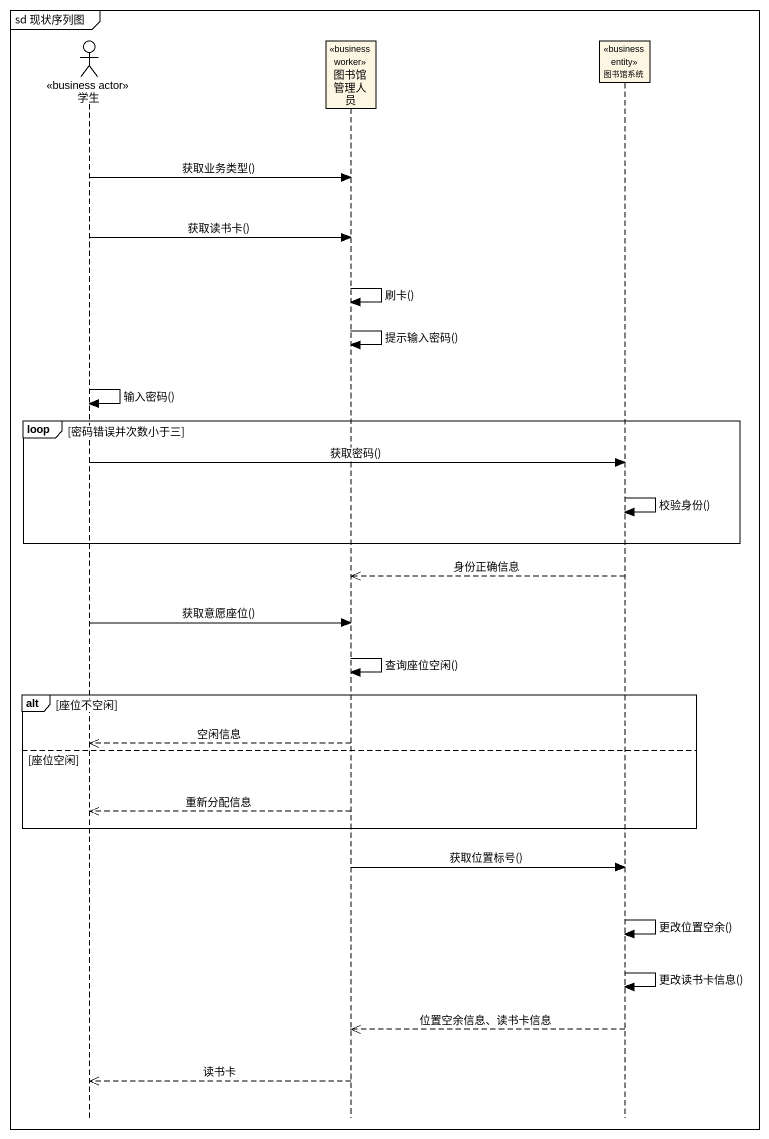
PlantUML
@startuml
mainframe sd 现状序列图
hide footbox
actor 学生 <<business actor>>
participant 图书馆管理人员 <<business worker>>
participant 图书馆系统 <<business entity>>

学生 -> 图书馆管理人员 : 获取业务类型()
学生 -> 图书馆管理人员 : 获取读书卡()
图书馆管理人员 -> 图书馆管理人员 : 刷卡()
图书馆管理人员 -> 图书馆管理人员 : 提示输入密码()
学生 -> 学生 : 输入密码()
loop 密码错误并次数小于三
  学生 -> 图书馆系统 : 获取密码()
  图书馆系统 -> 图书馆系统 : 校验身份()
end
图书馆系统 -->> 图书馆管理人员 : 身份正确信息
学生 -> 图书馆管理人员 : 获取意愿座位()
图书馆管理人员 -> 图书馆管理人员 : 查询座位空闲()
alt 座位不空闲
  图书馆管理人员 -->> 学生 : 空闲信息
else 座位空闲
  图书馆管理人员 -->> 学生 : 重新分配信息
end
图书馆管理人员 -> 图书馆系统 : 获取位置标号()
图书馆系统 -> 图书馆系统 : 更改位置空余()
图书馆系统 -> 图书馆系统 : 更改读书卡信息()
图书馆系统 -->> 图书馆管理人员 : 位置空余信息、读书卡信息
图书馆管理人员 -->> 学生 : 读书卡
@enduml
